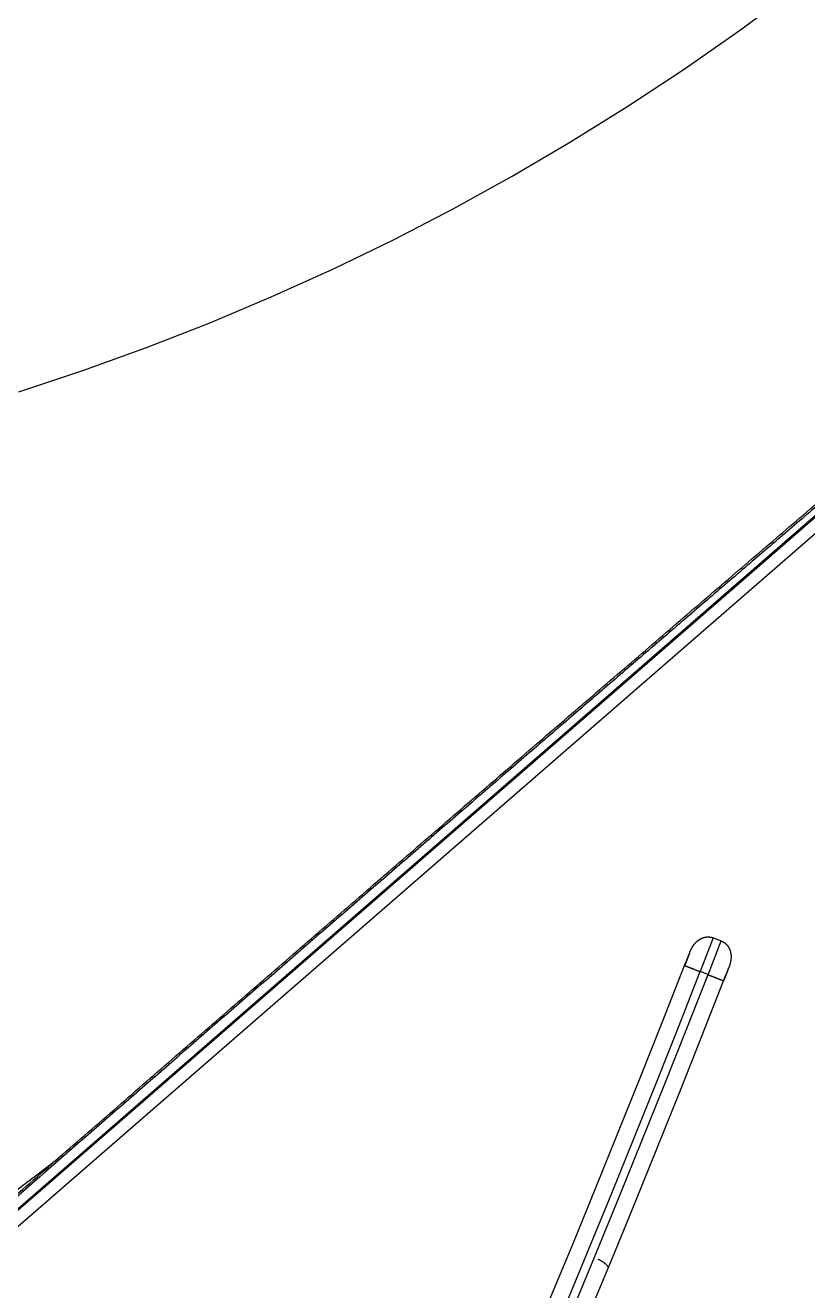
# Model space of a CAD drawing. Extents: x 527 to 614, y 487 to 635.
# Drawn here: x 603.247 to 604.182, y 521.897 to 523.41 of the extents above; entities that cross this region are included whole.
import ezdxf

# ---------------------------------------------------------------- set-up
doc = ezdxf.new("R2010")
doc.units = 0
doc.header["$MEASUREMENT"] = 0
for name, color, linetype in [('1', 4, 'Continuous'), ('204', 7, 'Continuous'), ('SPA', 2, 'Continuous')]:
    doc.layers.add(name, color=color, linetype=linetype)

# ---------------------------------------------------------------- blocks, each defined once
blk = doc.blocks.new('55')
at = {"layer": '204', "color": 4, "linetype": 'Continuous'}
for p, q in [((-0.526078, 0.91095), (2.049541, 3.149901)), ((2.05938, 3.138582), (-0.516238, 0.899631)), ((2.034707, 3.138515), (-0.487342, 0.946132)), ((1.468267, 2.247086), (1.45258, 2.206726)), ((1.462049, 2.203046), (1.477737, 2.243405)), ((1.46836, 2.24705), (1.477681, 2.243427)), ((1.461957, 2.203082), (1.452636, 2.206704))]:
    blk.add_line(p, q, dxfattribs=at)
for points in [[(0.594547, 1.904684, -0.00007356), (0.629296, 1.93497, -0.00007339), (0.664108, 1.965292, -0.00007325), (0.698975, 1.995645, -0.00007318), (0.733891, 2.026021, -0.00007313), (0.768847, 2.056415, -0.00007314), (0.803837, 2.08682, -0.00007319), (0.838853, 2.117229, -0.00007331), (0.873889, 2.147638, -0.00007343), (0.908936, 2.178038, -0.0000736), (0.943985, 2.208422, -0.00007387), (0.979037, 2.23879, -0.00007424), (1.014086, 2.269137, -0.0000744), (1.049079, 2.299417, -0.00007467), (1.083959, 2.329581, -0.00007508), (1.118712, 2.359618, -0.00007532), (1.153323, 2.389512, -0.00007571), (1.187791, 2.419265, -0.0000761), (1.222104, 2.448866, -0.00007659), (1.256262, 2.478315, -0.00007708), (1.290252, 2.5076, -0.00007767), (1.324074, 2.536723, -0.00007826), (1.357715, 2.56567, -0.00007897), (1.391175, 2.594444, -0.00007967), (1.42444, 2.623031, -0.0000805), (1.457512, 2.651434, -0.00008132), (1.490376, 2.679639, -0.00008227), (1.523034, 2.707649, -0.00008323), (1.555471, 2.735449, -0.00008432), (1.587689, 2.763044, -0.00008543), (1.619672, 2.790418, -0.00008666)], [(1.615476, 2.783451, 0.00006904), (1.592032, 2.763409, 0.00006838), (1.56845, 2.743238, 0.0000677), (1.544739, 2.722945, 0.00006712), (1.520897, 2.70253, 0.00006653), (1.496933, 2.681998, 0.00006604), (1.472845, 2.661349, 0.0000655), (1.448642, 2.640591, 0.00006503), (1.424323, 2.619722, 0.00006447), (1.399896, 2.59875, 0.0000639), (1.375361, 2.577674, 0.00006336), (1.350727, 2.556502, 0.00006289), (1.325995, 2.535235, 0.00006243), (1.301171, 2.513879, 0.00006204), (1.276258, 2.492434, 0.00006165), (1.251261, 2.470907, 0.00006133), (1.226183, 2.449299, 0.00006101), (1.201031, 2.427617, 0.00006075), (1.175806, 2.40586, 0.0000605), (1.150514, 2.384036, 0.00006033), (1.125159, 2.362146, 0.00006007), (1.099745, 2.340196, 0.00005976), (1.074277, 2.318187, 0.00005945), (1.04876, 2.296126, 0.00005916), (1.023197, 2.274014, 0.0000589), (0.997595, 2.251858, 0.00005869), (0.971957, 2.22966, 0.0000585), (0.946288, 2.207425, 0.00005835), (0.920592, 2.185156, 0.00005823), (0.894875, 2.162858, 0.00005814), (0.869141, 2.140534, 0.00005808), (0.843394, 2.118189, 0.00005805), (0.817639, 2.095827, 0.00005806), (0.791881, 2.073451, 0.00005812), (0.766124, 2.051065, 0.00005814), (0.740372, 2.028675, 0.00005811), (0.714632, 2.006282, 0.00005806), (0.688905, 1.983892, 0.00005795), (0.663199, 1.961508, 0.0000579), (0.637515, 1.939134, 0.00005788), (0.61186, 1.916774, 0.0000579), (0.586236, 1.894431, 0.00005793)], [(1.440034, 2.229423), (1.440148, 2.229711, -0.00136051), (1.440263, 2.229999, -0.00134169), (1.44038, 2.230286, -0.00135361), (1.440499, 2.230573, -0.00140099), (1.440619, 2.23086, -0.00143555), (1.440742, 2.231146, -0.00146695), (1.440866, 2.231432, -0.00149665), (1.440992, 2.231717, -0.00153311), (1.441119, 2.232002, -0.00156504), (1.441249, 2.232286, -0.00160124), (1.441381, 2.232569, -0.00163362), (1.441514, 2.232852, -0.00167096), (1.44165, 2.233133, -0.00170428), (1.441787, 2.233414, -0.00174244), (1.441926, 2.233694, -0.00177661), (1.442068, 2.233972, -0.0018157), (1.442211, 2.23425, -0.00185077), (1.442357, 2.234527, -0.00189078), (1.442504, 2.234802, -0.00192674), (1.442654, 2.235076, -0.00196769), (1.442806, 2.235349, -0.00200455), (1.44296, 2.235621, -0.00204642), (1.443117, 2.235891, -0.00208417), (1.443275, 2.23616, -0.00212696), (1.443436, 2.236428, -0.00216556), (1.443599, 2.236694, -0.00220925), (1.443764, 2.236958, -0.00224868), (1.443932, 2.23722, -0.00229321), (1.444102, 2.237481, -0.00233342), (1.444274, 2.23774, -0.00237874), (1.444449, 2.237998, -0.00241966), (1.444627, 2.238253, -0.00246572), (1.444806, 2.238507, -0.00250725), (1.444988, 2.238758, -0.00255394), (1.445173, 2.239008, -0.00259601), (1.44536, 2.239255, -0.00264324), (1.44555, 2.239501, -0.00268568), (1.445742, 2.239744, -0.00273325), (1.445937, 2.239985, -0.00277603), (1.446135, 2.240223, -0.00282409), (1.446335, 2.240459, -0.00286663), (1.446538, 2.240693, -0.00291388), (1.446743, 2.240925, -0.0029575), (1.446951, 2.241153, -0.00300773), (1.447162, 2.24138, -0.00303964), (1.447376, 2.241604, -0.00305768), (1.447593, 2.241825, -0.00306945), (1.447813, 2.242044, -0.00308669), (1.448036, 2.24226, -0.0031032), (1.448262, 2.242474, -0.00312375), (1.44849, 2.242685, -0.00314285), (1.448721, 2.242893, -0.00316689), (1.448955, 2.243098, -0.00318927), (1.449192, 2.243301, -0.00321636), (1.449431, 2.2435, -0.00324168), (1.449673, 2.243696, -0.00327199), (1.449917, 2.243889, -0.00330028), (1.450164, 2.244078, -0.00333362), (1.450413, 2.244264, -0.00336487), (1.450665, 2.244447, -0.00340143), (1.450919, 2.244626, -0.00343529), (1.451175, 2.244802, -0.0034742), (1.451434, 2.244973, -0.00351166), (1.451695, 2.245141, -0.00355558), (1.451959, 2.245305, -0.0035927), (1.452224, 2.245466, -0.00363227), (1.452491, 2.245622, -0.00368206), (1.452761, 2.245774, -0.00374718), (1.453033, 2.245922, -0.00379002), (1.453308, 2.246065, -0.00381881), (1.453585, 2.246205, -0.00382222), (1.453864, 2.246341, -0.00381599), (1.454146, 2.246473, -0.00381617), (1.45443, 2.2466, -0.00382276), (1.454717, 2.246723, -0.00382925), (1.455005, 2.246842, -0.00383994), (1.455295, 2.246956, -0.00385138), (1.455587, 2.247066, -0.00386749), (1.455881, 2.247171, -0.00388389), (1.456176, 2.247272, -0.00390525), (1.456473, 2.247368, -0.00392657), (1.456772, 2.247459, -0.00395301), (1.457072, 2.247545, -0.00397928), (1.457372, 2.247627, -0.00401106), (1.457674, 2.247704, -0.00404181), (1.457977, 2.247775, -0.00407799), (1.458281, 2.247842, -0.00411444), (1.458586, 2.247903, -0.00415736), (1.458891, 2.24796, -0.00419556), (1.459197, 2.248011, -0.00423949), (1.459504, 2.248057, -0.00428956), (1.459811, 2.248097, -0.00434045), (1.460118, 2.248132, -0.0043505), (1.460427, 2.248162, -0.00433033), (1.460737, 2.248186, -0.00431072), (1.461047, 2.248205, -0.0042983), (1.461358, 2.248219, -0.00428899), (1.461669, 2.248227, -0.00428134), (1.461981, 2.24823, -0.00427733), (1.462293, 2.248228, -0.00427827), (1.462605, 2.24822, -0.00428025), (1.462916, 2.248207, -0.00428496), (1.463228, 2.248189, -0.00429697), (1.463539, 2.248165, -0.00431818), (1.463849, 2.248135, -0.00432337), (1.464159, 2.248101, -0.00431811), (1.464468, 2.248061, -0.0043762), (1.464776, 2.248015, -0.00448999), (1.465084, 2.247964, -0.00439506), (1.465389, 2.247908, -0.00414562), (1.465691, 2.247847, -0.00459227), (1.465996, 2.247779, -0.00548849), (1.466305, 2.247704, -0.00422291), (1.466596, 2.247629, -0.00153523), (1.466859, 2.247558, -0.00567137), (1.467186, 2.247458, -0.01001488), (1.467675, 2.247292, -0.00512618), (1.468305, 2.247068, -0.00276429)], [(1.477699, 2.243416), (1.477985, 2.243302, -0.00463478), (1.478269, 2.243183, -0.00462961), (1.478551, 2.243059, -0.00459714), (1.478832, 2.242929, -0.00454644), (1.47911, 2.242793, -0.00450928), (1.479387, 2.242653, -0.00447903), (1.479661, 2.242507, -0.00445301), (1.479933, 2.242357, -0.00442939), (1.480203, 2.242201, -0.00441135), (1.48047, 2.24204, -0.00439697), (1.480734, 2.241875, -0.00438745), (1.480995, 2.241705, -0.00438183), (1.481254, 2.241531, -0.00438057), (1.481509, 2.241352, -0.0043837), (1.481761, 2.241168, -0.00439096), (1.482009, 2.24098, -0.00440222), (1.482254, 2.240788, -0.00441821), (1.482495, 2.240592, -0.00444385), (1.482733, 2.240392, -0.00445999), (1.482966, 2.240188, -0.00444827), (1.483196, 2.239979, -0.00441442), (1.483423, 2.239767, -0.00436644), (1.483646, 2.23955, -0.00432827), (1.483866, 2.239329, -0.0042937), (1.484081, 2.239104, -0.00426394), (1.484294, 2.238875, -0.00423331), (1.484502, 2.238643, -0.00420846), (1.484706, 2.238407, -0.00418443), (1.484907, 2.238168, -0.00416555), (1.485103, 2.237925, -0.00414751), (1.485295, 2.237679, -0.00413431), (1.485483, 2.23743, -0.00412233), (1.485667, 2.237178, -0.0041152), (1.485847, 2.236924, -0.00410981), (1.486022, 2.236666, -0.00410798), (1.486193, 2.236406, -0.00410785), (1.486359, 2.236143, -0.0041137), (1.486521, 2.235878, -0.00412162), (1.486678, 2.235611, -0.00410804), (1.486831, 2.23534, -0.00405691), (1.48698, 2.235068, -0.00400899), (1.487124, 2.234792, -0.00396812), (1.487264, 2.234514, -0.00393238), (1.4874, 2.234234, -0.00389177), (1.487531, 2.233952, -0.00385742), (1.487658, 2.233667, -0.00382275), (1.487781, 2.233381, -0.00379333), (1.4879, 2.233092, -0.00376243), (1.488014, 2.232802, -0.00373692), (1.488124, 2.23251, -0.00371067), (1.488229, 2.232216, -0.00368942), (1.48833, 2.231921, -0.00366751), (1.488426, 2.231625, -0.00365067), (1.488519, 2.231328, -0.00363354), (1.488606, 2.231029, -0.00362067), (1.48869, 2.230729, -0.00360787), (1.488769, 2.230429, -0.00360017), (1.488843, 2.230127, -0.00359088), (1.488914, 2.229825, -0.00356639), (1.488979, 2.229522, -0.00351233), (1.489041, 2.229217, -0.00346514), (1.489098, 2.228912, -0.0034234), (1.489152, 2.228606, -0.00338585), (1.489201, 2.228299, -0.00334224), (1.489246, 2.227991, -0.00330461), (1.489287, 2.227682, -0.00326494), (1.489324, 2.227373, -0.00323035), (1.489357, 2.227063, -0.00319269), (1.489386, 2.226753, -0.00316027), (1.489411, 2.226442, -0.00312534), (1.489433, 2.226131, -0.00309546), (1.48945, 2.22582, -0.00306313), (1.489464, 2.225509, -0.00303572), (1.489473, 2.225197, -0.003006), (1.489479, 2.224886, -0.00298128), (1.489482, 2.224575, -0.00295456), (1.48948, 2.224264, -0.00293204), (1.489475, 2.223953, -0.00290708), (1.489467, 2.223642, -0.00288861), (1.489455, 2.223332, -0.0028698), (1.489439, 2.223022, -0.00284718), (1.48942, 2.222712, -0.00280929), (1.489397, 2.222403, -0.00276851), (1.489371, 2.222094, -0.00271911), (1.489341, 2.221785, -0.00267621), (1.489308, 2.221476, -0.00262851), (1.489272, 2.221168, -0.00258582), (1.489233, 2.22086, -0.00253812), (1.489191, 2.220552, -0.00249567), (1.489145, 2.220244, -0.00244831), (1.489097, 2.219937, -0.0024062), (1.489045, 2.21963, -0.00235931), (1.488991, 2.219323, -0.00231765), (1.488934, 2.219017, -0.00227131), (1.488874, 2.218711, -0.00223021), (1.488811, 2.218406, -0.00218453), (1.488746, 2.218101, -0.00214402), (1.488678, 2.217797, -0.00209895), (1.488607, 2.217493, -0.00205923), (1.488534, 2.217189, -0.0020152), (1.488458, 2.216886, -0.00197578), (1.48838, 2.216584, -0.00193148), (1.4883, 2.216282, -0.00189427), (1.488217, 2.215981, -0.00185429), (1.488133, 2.21568, -0.00181285), (1.488046, 2.21538, -0.00176184), (1.487956, 2.21508, -0.00173803), (1.487865, 2.214781, -0.00172645), (1.487772, 2.214482, -0.0016476), (1.487677, 2.214185, -0.00151391), (1.487581, 2.213891, -0.00161673), (1.487481, 2.213592, -0.00184871), (1.487377, 2.213288, -0.00140262), (1.487278, 2.213002, -0.00054555), (1.487188, 2.212744, -0.00185752), (1.487069, 2.212415, -0.00304097), (1.48688, 2.21191, -0.00148095), (1.486631, 2.211251, -0.00079445)], [(1.440034, 2.229423), (1.439946, 2.229196, -0.0000538), (1.439857, 2.228967, -0.00005399), (1.439768, 2.228737, -0.00005238), (1.439678, 2.228505, -0.00004887), (1.439588, 2.228272, -0.00004616), (1.439496, 2.228037, -0.00004375), (1.439405, 2.227801, -0.00004148), (1.439312, 2.227563, -0.00003896), (1.439219, 2.227325, -0.00003673), (1.439126, 2.227084, -0.00003438), (1.439032, 2.226843, -0.00003228), (1.438937, 2.226601, -0.00003001), (1.438842, 2.226357, -0.000028), (1.438747, 2.226112, -0.00002582), (1.438651, 2.225866, -0.00002389), (1.438555, 2.225619, -0.00002179), (1.438458, 2.22537, -0.00001993), (1.438361, 2.225121, -0.0000179), (1.438263, 2.224871, -0.0000161), (1.438165, 2.22462, -0.00001412), (1.438066, 2.224368, -0.00001239), (1.437968, 2.224115, -0.00001052), (1.437868, 2.223861, -0.00000877), (1.437769, 2.223606, -0.00000672), (1.437669, 2.223351, -0.00000533), (1.437569, 2.223095, -0.00000423), (1.437469, 2.222837, -0.00000433), (1.437368, 2.222579, -0.00000564), (1.437266, 2.22232, -0.00000664), (1.437165, 2.22206, -0.00000759), (1.437063, 2.221798, -0.00000847), (1.43696, 2.221536, -0.00000949), (1.436858, 2.221273, -0.00001038), (1.436754, 2.22101, -0.00001138), (1.436651, 2.220745, -0.00001225), (1.436547, 2.22048, -0.00001325), (1.436443, 2.220214, -0.00001412), (1.436339, 2.219947, -0.00001511), (1.436235, 2.21968, -0.00001599), (1.43613, 2.219413, -0.00001698), (1.436025, 2.219144, -0.00001785), (1.43592, 2.218876, -0.00001884), (1.435814, 2.218606, -0.00001974), (1.435709, 2.218337, -0.00002079), (1.435603, 2.218067, -0.00002161), (1.435497, 2.217797, -0.00002244), (1.435391, 2.217526, -0.0000236), (1.435285, 2.217255, -0.00002525), (1.435178, 2.216984, -0.00002529), (1.435072, 2.216713, -0.00002424), (1.434967, 2.216444, -0.00002819), (1.434859, 2.21617, -0.00003572), (1.434749, 2.21589, -0.00002716), (1.434646, 2.215627, -0.00000758), (1.434553, 2.21539, -0.00004165), (1.434433, 2.215085, -0.00007631), (1.434248, 2.214615, -0.00003766), (1.434006, 2.214001, -0.00001973)], [(1.434006, 2.214001), (1.434012, 2.213997, 0.09135108), (1.434026, 2.21399, 0.01331064), (1.434051, 2.21398, 0.00492885), (1.434084, 2.213966, 0.00253539), (1.434127, 2.213948, 0.00149757), (1.434179, 2.213927, 0.00098684), (1.43424, 2.213903, 0.00067957), (1.43431, 2.213875, 0.00048685), (1.43439, 2.213843, 0.0003562), (1.434478, 2.213808, 0.00026448), (1.434576, 2.21377, 0.00019772), (1.434682, 2.213728, 0.00014629), (1.434798, 2.213683, 0.00010783), (1.434922, 2.213634, 0.00007629), (1.435056, 2.213582, 0.00005182), (1.435198, 2.213526, 0.00002985), (1.435349, 2.213467, 0.00001493), (1.435509, 2.213404, 0.00000293), (1.435678, 2.213338, -0.00000122), (1.435855, 2.213269, -0.00000006), (1.436041, 2.213196, 0.00000028), (1.436235, 2.21312, 0.00000001), (1.436437, 2.213041, -0.00000007), (1.436647, 2.212959), (1.436866, 2.212873, 0.00000001), (1.437092, 2.212785), (1.437326, 2.212693), (1.437568, 2.212599), (1.437818, 2.212501), (1.438074, 2.212401), (1.438339, 2.212297), (1.43861, 2.212191), (1.438888, 2.212082), (1.439173, 2.211971), (1.439466, 2.211856), (1.439764, 2.21174), (1.44007, 2.21162), (1.440382, 2.211498), (1.4407, 2.211374), (1.441024, 2.211247), (1.441353, 2.211118), (1.441689, 2.210987), (1.44203, 2.210853), (1.442376, 2.210718, 0), (1.442728, 2.21058), (1.443084, 2.210441, 0.00000001), (1.443445, 2.2103), (1.443811, 2.210157, -0.00000003), (1.444181, 2.210012), (1.444555, 2.209865, 0.00000012), (1.444934, 2.209717, -0.00000003), (1.445316, 2.209568, -0.00000047), (1.445702, 2.209417, 0.00000105), (1.446092, 2.209264, 0.00000483), (1.446485, 2.209111, 0.00000851), (1.44688, 2.208956, 0.00001308), (1.447279, 2.2088, 0.0000175), (1.447681, 2.208643, 0.0000229), (1.448085, 2.208485, 0.00002539), (1.44849, 2.208327, 0.00002634), (1.448895, 2.208169, 0.00003507), (1.449308, 2.208008, 0.00005062), (1.449732, 2.207842, 0.00003838), (1.450131, 2.207686, 0.00000568), (1.450493, 2.207545, 0.00006802), (1.450958, 2.207364, 0.0001358), (1.451677, 2.207085, 0.00006743), (1.452619, 2.206719, 0.00003463)], [(1.486631, 2.211251), (1.486542, 2.211024, 0.00009134), (1.486451, 2.210795, 0.00009186), (1.486361, 2.210565, 0.00008889), (1.486269, 2.210334, 0.00008225), (1.486177, 2.210101, 0.00007716), (1.486085, 2.209866, 0.00007263), (1.485992, 2.20963, 0.00006839), (1.485899, 2.209392, 0.00006363), (1.485805, 2.209153, 0.00005945), (1.485711, 2.208913, 0.00005501), (1.485616, 2.208672, 0.00005106), (1.485521, 2.208429, 0.00004677), (1.485425, 2.208185, 0.00004298), (1.485329, 2.207939, 0.00003886), (1.485233, 2.207693, 0.00003522), (1.485136, 2.207446, 0.00003124), (1.485039, 2.207197, 0.00002773), (1.484941, 2.206947, 0.00002387), (1.484843, 2.206697, 0.00002047), (1.484745, 2.206445, 0.00001671), (1.484646, 2.206192, 0.00001342), (1.484547, 2.205939, 0.00000979), (1.484448, 2.205685, 0.00000653), (1.484348, 2.205429, 0.00000279), (1.484248, 2.205174, -0.00000014), (1.484148, 2.204917, -0.00000305), (1.484047, 2.204659, -0.0000045), (1.483946, 2.2044, -0.0000049), (1.483844, 2.20414, -0.00000539), (1.483743, 2.20388, -0.00000609), (1.48364, 2.203618, -0.00000667), (1.483538, 2.203355, -0.00000728), (1.483435, 2.203092, -0.00000783), (1.483331, 2.202828, -0.00000846), (1.483228, 2.202563, -0.00000901), (1.483124, 2.202297, -0.00000964), (1.48302, 2.20203, -0.00001018), (1.482915, 2.201763, -0.00001081), (1.482811, 2.201496, -0.00001136), (1.482706, 2.201228, -0.00001199), (1.482601, 2.200959, -0.00001253), (1.482495, 2.20069, -0.00001316), (1.48239, 2.20042, -0.00001372), (1.482284, 2.20015, -0.0000144), (1.482178, 2.199879, -0.00001491), (1.482072, 2.199609, -0.00001543), (1.481966, 2.199338, -0.00001617), (1.48186, 2.199066, -0.00001725), (1.481753, 2.198794, -0.00001724), (1.481647, 2.198523, -0.0000165), (1.481542, 2.198254, -0.00001912), (1.481434, 2.19798, -0.00002414), (1.481324, 2.197699, -0.00001836), (1.481221, 2.197436, -0.00000519), (1.481127, 2.197198, -0.00002802), (1.481008, 2.196892, -0.00005119), (1.480823, 2.196422, -0.00002525), (1.480581, 2.195806, -0.00001324)], [(1.462013, 2.203066), (1.462422, 2.202905, 0.00006301), (1.462831, 2.202744, 0.00006482), (1.463241, 2.202583, 0.00006273), (1.463652, 2.202422, 0.00005644), (1.464062, 2.20226, 0.0000519), (1.464473, 2.202099, 0.0000479), (1.464882, 2.201939, 0.00004421), (1.465291, 2.201778, 0.00003984), (1.465699, 2.201618, 0.0000361), (1.466105, 2.201459, 0.00003194), (1.46651, 2.201301, 0.00002829), (1.466913, 2.201143, 0.00002411), (1.467314, 2.200986, 0.00002046), (1.467712, 2.20083, 0.00001633), (1.468108, 2.200675, 0.00001252), (1.468501, 2.200522, 0.00000798), (1.46889, 2.200369, 0.00000444), (1.469277, 2.200218, 0.00000098), (1.469659, 2.200069, -0.00000042), (1.470037, 2.199921, -0.00000002), (1.470412, 2.199774, 0.00000011), (1.470782, 2.199629), (1.471148, 2.199486, -0.00000003), (1.471509, 2.199345), (1.471865, 2.199206), (1.472217, 2.199068), (1.472563, 2.198933), (1.472904, 2.198799), (1.473239, 2.198668), (1.473569, 2.198539), (1.473893, 2.198412), (1.474211, 2.198288), (1.474523, 2.198166), (1.474828, 2.198046), (1.475127, 2.19793), (1.475419, 2.197815), (1.475704, 2.197704), (1.475983, 2.197595), (1.476254, 2.197489), (1.476518, 2.197385), (1.476775, 2.197285), (1.477024, 2.197187), (1.477266, 2.197093), (1.4775, 2.197001), (1.477727, 2.196913), (1.477945, 2.196827, 0.00000002), (1.478156, 2.196745), (1.478358, 2.196666, -0.00000008), (1.478552, 2.19659, 0.00000002), (1.478738, 2.196517, 0.00000036), (1.478915, 2.196448, -0.00000006), (1.479084, 2.196382, -0.00000151), (1.479243, 2.196319, 0.00000354), (1.479395, 2.19626, 0.00001821), (1.479537, 2.196205, 0.00003576), (1.47967, 2.196152, 0.00006088), (1.479795, 2.196104, 0.00009185), (1.47991, 2.196059, 0.0001356), (1.480017, 2.196017, 0.00017523), (1.480114, 2.19598, 0.00021094), (1.480202, 2.195945, 0.00032405), (1.480282, 2.195915, 0.00056523), (1.480352, 2.195888, 0.0005788), (1.480413, 2.195865, 0.00016396), (1.480463, 2.195846, 0.00128782), (1.480506, 2.19583, 0.005274), (1.480546, 2.195817, 0.0076008), (1.480581, 2.195806, 0.00880014)], [(1.330679, 1.862762), (1.331123, 1.862573, -0.00411989), (1.331566, 1.862376, -0.00403535), (1.332009, 1.86217, -0.00401535), (1.332452, 1.861956, -0.00407633), (1.332893, 1.861732, -0.00410585), (1.333334, 1.861501, -0.00412827), (1.333773, 1.86126, -0.00414427), (1.334211, 1.861011, -0.00417535), (1.334647, 1.860753, -0.00419444), (1.335081, 1.860486, -0.00422292), (1.335513, 1.86021, -0.00423931), (1.335942, 1.859925, -0.00426434), (1.336368, 1.859632, -0.00428453), (1.336792, 1.859329, -0.00431898), (1.337212, 1.859018, -0.00432342), (1.337629, 1.858698, -0.00432005), (1.338042, 1.858369, -0.00437542), (1.338451, 1.858031, -0.00449319), (1.338857, 1.857684, -0.00437289), (1.339257, 1.85733, -0.00409092), (1.339649, 1.85697, -0.00454968), (1.340043, 1.856594, -0.0054766), (1.340439, 1.8562, -0.00413258), (1.340808, 1.855825, -0.00135041), (1.341138, 1.855482, -0.00592009), (1.341549, 1.855024, -0.01025075), (1.342163, 1.854295, -0.00497406), (1.342955, 1.853326, -0.00261128)], [(-0.891503, 0.445256, -0.00000105), (-0.926293, 0.407867, -0.00000106), (-0.961083, 0.370477, -0.00000105), (-0.995873, 0.333087, -0.00000098), (-1.030664, 0.295698, -0.00000094), (-1.065456, 0.258308, -0.0000009), (-1.100247, 0.220917, -0.00000086), (-1.13504, 0.183527, -0.00000081), (-1.169832, 0.146137, -0.00000077), (-1.204625, 0.108746, -0.00000072), (-1.239418, 0.071355, -0.00000068), (-1.274211, 0.033965, -0.00000064), (-1.309005, -0.003426, -0.0000006), (-1.343799, -0.040817, -0.00000055), (-1.378593, -0.078208, -0.00000051), (-1.413388, -0.1156, -0.00000046), (-1.448182, -0.152991, -0.00000042), (-1.482977, -0.190382, -0.00000038), (-1.517772, -0.227774, -0.00000034), (-1.552567, -0.265165, -0.00000029), (-1.587362, -0.302557, -0.00000025), (-1.622158, -0.339948, -0.0000002), (-1.656953, -0.37734, -0.00000016), (-1.691748, -0.414732, -0.00000012), (-1.726544, -0.452123, -0.00000007), (-1.76134, -0.489515, -0.00000003), (-1.796135, -0.526907)], [(-1.830931, -0.564299, 0.00000004), (-1.865726, -0.60169, 0.00000006), (-1.900522, -0.639082, 0.00000005), (-1.935318, -0.676474, 0.00000005), (-1.970113, -0.713866, 0.00000005), (-2.004909, -0.751257, 0.00000005), (-2.039704, -0.788649, 0.00000005), (-2.0745, -0.826041, 0.00000005), (-2.109295, -0.863433, 0.00000005), (-2.144091, -0.900825, 0.00000005), (-2.178886, -0.938217, 0.00000005), (-2.213682, -0.975608, 0.00000005), (-2.248478, -1.013, 0.00000005), (-2.283273, -1.050392, 0.00000005), (-2.318069, -1.087784, 0.00000005), (-2.352864, -1.125176, 0.00000005), (-2.38766, -1.162568, 0.00000005), (-2.422455, -1.19996, 0.00000005), (-2.45725, -1.237351, 0.00000005), (-2.492046, -1.274743, 0.00000005), (-2.526841, -1.312135, 0.00000005), (-2.561637, -1.349527, 0.00000005), (-2.596432, -1.386919, 0.00000005), (-2.631228, -1.424311, 0.00000005), (-2.666023, -1.461703, 0.00000005), (-2.700818, -1.499095, 0.00000005), (-2.735614, -1.536487, 0.00000005), (-2.770409, -1.573879, 0.00000005), (-2.805205, -1.611271, 0.00000005), (-2.84, -1.648663, 0.00000005), (-2.874795, -1.686055, 0.00000005), (-2.909591, -1.723447, 0.00000005), (-2.944386, -1.760839, 0.00000005), (-2.979181, -1.798231, 0.00000005), (-3.013977, -1.835623, 0.00000005), (-3.048772, -1.873015, 0.00000005), (-3.083567, -1.910407, 0.00000005), (-3.118363, -1.947799, 0.00000005), (-3.153158, -1.985191, 0.00000005), (-3.187953, -2.022583, 0.00000005), (-3.222749, -2.059975, 0.00000005), (-3.257544, -2.097367, 0.00000005), (-3.292339, -2.134759, 0.00000005), (-3.327135, -2.172151, 0.00000005), (-3.36193, -2.209543, 0.00000005), (-3.396725, -2.246935, 0.00000005), (-3.43152, -2.284328, 0.00000005), (-3.466316, -2.32172, 0.00000005), (-3.501111, -2.359112, 0.00000005), (-3.535906, -2.396504, 0.00000005), (-3.570701, -2.433896, 0.00000005), (-3.605496, -2.471288, 0.00000005), (-3.640292, -2.50868, 0.00000005), (-3.675087, -2.546073, 0.00000005), (-3.709882, -2.583465, 0.00000005), (-3.744677, -2.620857, 0.00000005), (-3.779472, -2.658249, 0.00000005), (-3.814267, -2.695641, 0.00000005), (-3.849063, -2.733033, 0.00000005), (-3.883858, -2.770426, 0.00000005), (-3.918653, -2.807818, 0.00000005), (-3.953448, -2.84521, 0.00000005), (-3.988243, -2.882602, 0.00000005), (-4.023038, -2.919995, 0.00000005), (-4.057833, -2.957387, 0.00000005), (-4.092628, -2.994779, 0.00000005), (-4.127423, -3.032171, 0.00000005), (-4.162218, -3.069564, 0.00000005), (-4.197014, -3.106956, 0.00000005), (-4.231809, -3.144348, 0.00000005), (-4.266604, -3.18174, 0.00000005), (-4.301399, -3.219133, 0.00000005), (-4.336194, -3.256525, 0.00000005), (-4.370989, -3.293917, 0.00000005), (-4.405784, -3.33131, 0.00000005), (-4.440579, -3.368702, 0.00000005), (-4.475374, -3.406094, 0.00000005), (-4.510169, -3.443487, 0.00000005), (-4.544964, -3.480879, 0.00000005), (-4.579759, -3.518271, 0.00000005), (-4.614554, -3.555664, 0.00000005), (-4.649349, -3.593056, 0.00000005), (-4.684144, -3.630448, 0.00000005), (-4.718938, -3.667841, 0.00000005), (-4.753733, -3.705233, 0.00000005), (-4.788528, -3.742626, 0.00000005), (-4.823323, -3.780018, 0.00000005), (-4.858118, -3.81741, 0.00000005), (-4.892913, -3.854803, 0.00000006), (-4.927708, -3.892195, 0.00000006), (-4.962503, -3.929588, 0.00000006), (-4.997298, -3.96698, 0.00000006), (-5.032093, -4.004373, 0.00000006), (-5.066888, -4.041765, 0.00000006), (-5.101682, -4.079158, 0.00000005), (-5.136476, -4.116549, 0.00000006), (-5.171272, -4.153943, 0.00000006), (-5.206071, -4.19134, 0.00000005), (-5.240862, -4.228728, 0.00000005), (-5.275639, -4.266101, 0.00000006), (-5.310451, -4.303513, 0.00000009), (-5.345316, -4.340981, 0.00000005), (-5.380041, -4.378298, -0.00000007), (-5.414557, -4.415391, 0.00000008), (-5.44963, -4.453083, 0.00000052), (-5.485522, -4.491655, -0.00000005), (-5.51922, -4.527868, -0.00000193)], [(-5.549684, -4.560606, 0.00000062), (-5.588809, -4.602653, 0.00000589)], [(-0.839355, 0.466233), (-0.88808, 0.413868, -0.00000008), (-0.936805, 0.361503, -0.00000008), (-0.98553, 0.309139, -0.00000008), (-1.034255, 0.256774, -0.00000007), (-1.082979, 0.204409, -0.00000006), (-1.131704, 0.152045, -0.00000005), (-1.180429, 0.09968, -0.00000004), (-1.229154, 0.047316, -0.00000004), (-1.277879, -0.005049, -0.00000003), (-1.326604, -0.057414, -0.00000002), (-1.375329, -0.109779), (-1.424054, -0.162143), (-1.472779, -0.214508), (-1.521504, -0.266873)], [(-1.618954, -0.371602, 0.00000003), (-1.667679, -0.423967, 0.00000004), (-1.716404, -0.476332, 0.00000005), (-1.765129, -0.528696, 0.00000005), (-1.813854, -0.581061, 0.00000006), (-1.862579, -0.633426, 0.00000006), (-1.911304, -0.685791, 0.00000006), (-1.960029, -0.738156, 0.00000006), (-2.008754, -0.79052, 0.00000006), (-2.057479, -0.842885, 0.00000006), (-2.106204, -0.89525, 0.00000006), (-2.154929, -0.947615, 0.00000006), (-2.203654, -0.99998, 0.00000006), (-2.252379, -1.052345, 0.00000006), (-2.301104, -1.10471, 0.00000006), (-2.349829, -1.157075, 0.00000006), (-2.398553, -1.20944, 0.00000006), (-2.447278, -1.261805, 0.00000006), (-2.496003, -1.31417, 0.00000006), (-2.544728, -1.366535, 0.00000006), (-2.593453, -1.4189, 0.00000006), (-2.642177, -1.471265, 0.00000006), (-2.690902, -1.52363, 0.00000006), (-2.739627, -1.575995, 0.00000006), (-2.788352, -1.62836, 0.00000006), (-2.837076, -1.680725, 0.00000006), (-2.885801, -1.73309, 0.00000006), (-2.934526, -1.785455, 0.00000006), (-2.983251, -1.83782, 0.00000006), (-3.031975, -1.890185, 0.00000006), (-3.0807, -1.94255, 0.00000006), (-3.129424, -1.994915, 0.00000006), (-3.178149, -2.04728, 0.00000006), (-3.226874, -2.099646, 0.00000006), (-3.275598, -2.152011, 0.00000006), (-3.324323, -2.204376, 0.00000006), (-3.373047, -2.256741, 0.00000006), (-3.421772, -2.309106, 0.00000006), (-3.470497, -2.361471, 0.00000006), (-3.519221, -2.413837, 0.00000006), (-3.567946, -2.466202, 0.00000006), (-3.61667, -2.518567, 0.00000006), (-3.665395, -2.570932, 0.00000006), (-3.714119, -2.623298, 0.00000006), (-3.762844, -2.675663, 0.00000006), (-3.811568, -2.728028, 0.00000006), (-3.860293, -2.780394, 0.00000006), (-3.909017, -2.832759, 0.00000006), (-3.957741, -2.885124, 0.00000006), (-4.006466, -2.93749, 0.00000006), (-4.05519, -2.989855, 0.00000006), (-4.103915, -3.04222, 0.00000006), (-4.152639, -3.094586, 0.00000006), (-4.201363, -3.146951, 0.00000006), (-4.250088, -3.199317, 0.00000006), (-4.298812, -3.251682, 0.00000006), (-4.347536, -3.304048, 0.00000006), (-4.39626, -3.356413, 0.00000006), (-4.444985, -3.408778, 0.00000006), (-4.493709, -3.461144, 0.00000006), (-4.542433, -3.513509, 0.00000006), (-4.591158, -3.565875, 0.00000006), (-4.639882, -3.61824, 0.00000006), (-4.688606, -3.670606, 0.00000006), (-4.73733, -3.722972, 0.00000007), (-4.786055, -3.775338, 0.00000007), (-4.834778, -3.827703, 0.00000006), (-4.883501, -3.880067, 0.00000007), (-4.932227, -3.932434, 0.00000007), (-4.980957, -3.984806, 0.00000006), (-5.029675, -4.037165, 0.00000006), (-5.078374, -4.089504, 0.00000007), (-5.127123, -4.141896, 0.00000008), (-5.175946, -4.194368, 0.00000008), (-5.224571, -4.246628, 0.00000009), (-5.272906, -4.298575, 0.00000013), (-5.32202, -4.35136, 0.00000019), (-5.372281, -4.405377, 0.00000015), (-5.419468, -4.456092, 0.00000002), (-5.462129, -4.501941, 0.00000026), (-5.516918, -4.560825, 0.00000053), (-5.601305, -4.651521, 0.00000027), (-5.711819, -4.770296, 0.00000014)]]:
    blk.add_lwpolyline(points, format="xyb", dxfattribs=at)
for radius, start, end in [(19.975, 338.63537, 338.68289), (19.975, 312.58861, 338.63537), (20.025, 338.63544, 338.68293), (19.995, 312.58861, 338.63537), (20.005, 312.58855, 338.63544), (20.025, 312.58855, 338.63544)]:
    blk.add_arc((-17.168326, 9.490921), radius, start, end, dxfattribs=at)
blk = doc.blocks.new('2010VANGUARD')
at = {"layer": '1', "color": 3, "linetype": 'Continuous'}
blk.add_lwpolyline([(76.1407, 16.8408), (76.1529, 16.8502), (76.1652, 16.8596), (76.1774, 16.8691), (76.1897, 16.8785), (76.2019, 16.8879), (76.2142, 16.8973), (76.2265, 16.9067), (76.2387, 16.9161), (76.251, 16.9254), (76.2633, 16.9348), (76.2755, 16.9442), (76.2878, 16.9536), (76.3, 16.963), (76.3123, 16.9724), (76.3246, 16.9818), (76.3368, 16.9912), (76.3491, 17.0006), (76.3613, 17.0099), (76.3858, 17.0287)], dxfattribs=at)
at = {"layer": 'SPA'}
blk.add_lwpolyline([(76.3385, 17.9451), (76.415, 17.9704), (76.4908, 17.9978), (76.5658, 18.0271), (76.6401, 18.0584), (76.7136, 18.0917), (76.7861, 18.1269), (76.8577, 18.164), (76.9283, 18.203), (76.9979, 18.2439), (77.0664, 18.2865), (77.1338, 18.331), (77.1999, 18.3772), (77.2648, 18.4252)], dxfattribs=at)
at = {"layer": '1'}
blk.add_blockref('55', (75.7004, 15.0449), dxfattribs=at)

msp = doc.modelspace()

# ---------------------------------------------------------------- block references
at = {"layer": '1'}
msp.add_blockref('2010VANGUARD', (526.9005, 505.0267), dxfattribs=at)

doc.saveas('drawing.dxf')
